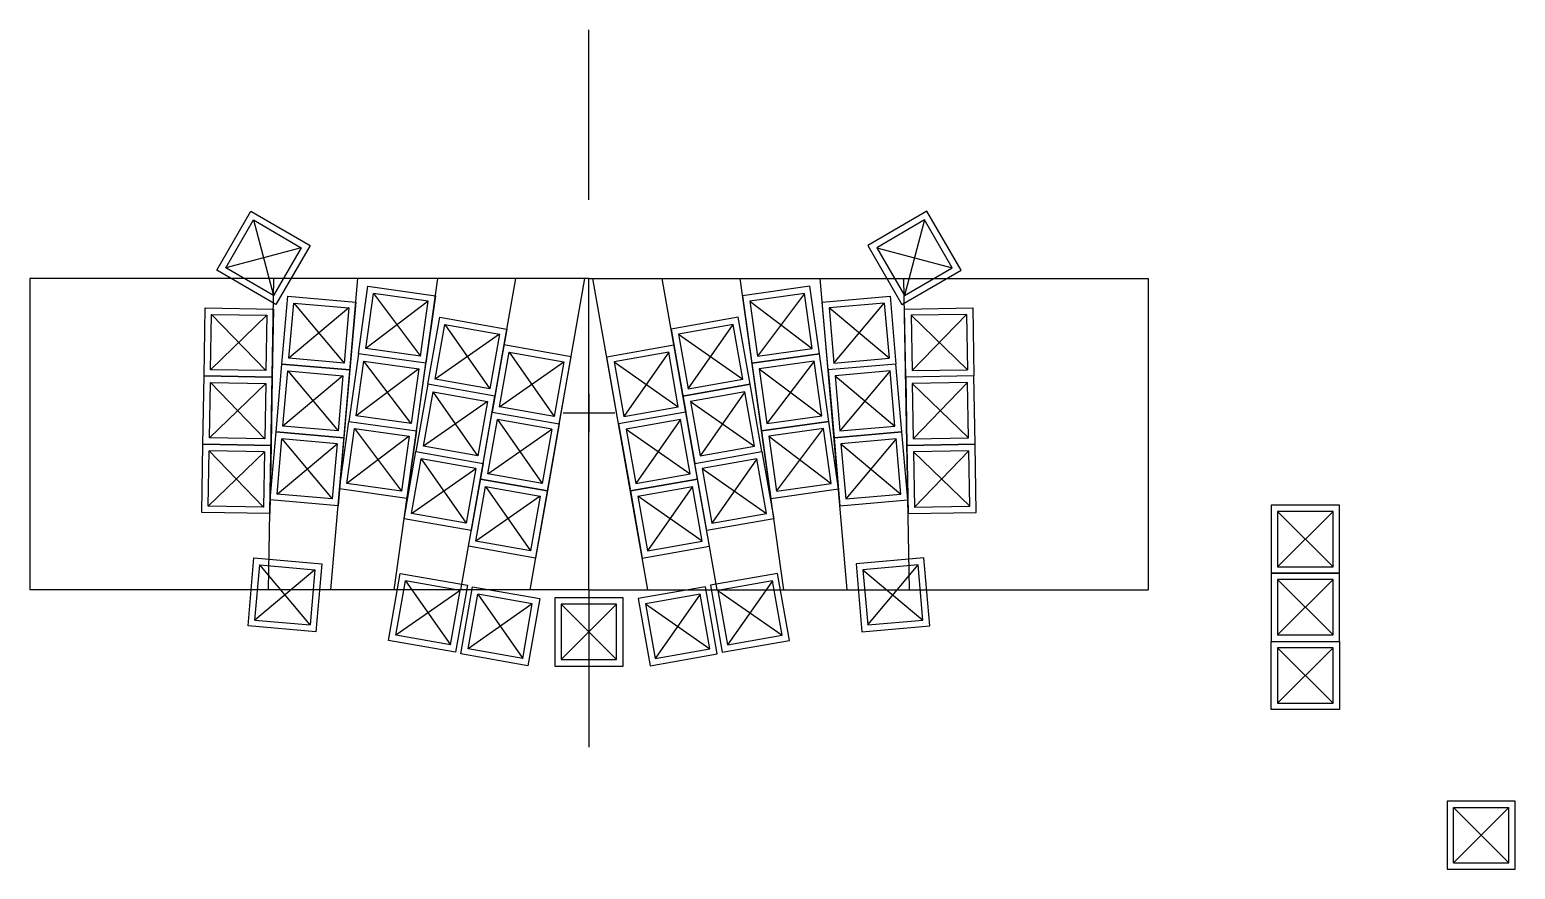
# Model space of a CAD drawing. Header units: millimetres. Extents: x -139 to 231, y -70 to 140.
import ezdxf

# ---------------------------------------------------------------- set-up
doc = ezdxf.new("R2010")
doc.units = ezdxf.units.MM
doc.layers.get('0').update_dxf_attribs({"linetype": 'CONTINUOUS'})

msp = doc.modelspace()

# ---------------------------------------------------------------- linework, layer by layer
for p, q in [((0, 97.17), (0, 139.61)), ((-83.69, 92.18), (-78.64, 73.33)), ((83.69, 92.18), (78.64, 73.33)), ((-71.74, 85.28), (-78.64, 73.33)), ((71.74, 85.28), (90.59, 80.23)), ((-78.64, 73.33), (-90.59, 80.23)), ((0, 77.63), (-139.46, 77.63)), ((-139.46, 77.63), (-139.46, 0)), ((-79.91, 0), (-78.55, 77.63)), ((-64.41, 0), (-57.62, 77.63)), ((-48.58, 0), (-37.67, 77.63)), ((-31.95, 0), (-18.26, 77.63)), ((-14.69, 0), (-1, 77.63)), ((0, 0), (0, 77.63)), ((0, 77.63), (139.46, 77.63)), ((14.69, 0), (1, 77.63)), ((31.95, 0), (18.26, 77.63)), ((48.58, 0), (37.67, 77.63)), ((64.41, 0), (57.62, 77.63)), ((79.91, 0), (78.55, 77.63)), ((139.46, 77.63), (139.46, 0)), ((-73.62, 71.47), (-61.07, 56.52)), ((-55.67, 60.17), (-53.75, 73.84)), ((-40.09, 71.92), (-55.67, 60.17)), ((40.09, 71.92), (55.67, 60.17)), ((53.75, 73.84), (42.01, 58.25)), ((73.62, 71.47), (59.87, 70.27)), ((-94.35, 54.86), (-94.11, 68.66)), ((-80.31, 68.42), (-94.35, 54.86)), ((-59.87, 70.27), (-61.07, 56.52)), ((94.11, 68.66), (80.31, 68.42)), ((-22.34, 63.7), (-38.33, 52.51)), ((-35.93, 66.1), (-24.74, 50.11)), ((22.34, 63.7), (38.33, 52.51)), ((38.33, 52.51), (35.93, 66.1)), ((-42.01, 58.25), (-55.67, 60.17)), ((-61.07, 56.52), (-74.82, 57.73)), ((-58.04, 43.34), (-56.12, 57)), ((-22.28, 45.61), (-19.89, 59.2)), ((-19.89, 59.2), (-8.69, 43.22)), ((-19.89, 59.2), (-6.3, 56.81)), ((19.89, 59.2), (6.3, 56.81)), ((6.3, 56.81), (22.28, 45.61)), ((6.3, 56.81), (8.69, 43.22)), ((56.12, 57), (42.45, 55.08)), ((61.07, 56.52), (74.82, 57.73)), ((-80.56, 54.62), (-94.35, 54.86)), ((-75.1, 54.54), (-62.55, 39.59)), ((-61.35, 53.34), (-62.55, 39.59)), ((-42.45, 55.08), (-58.04, 43.34)), ((24.74, 50.11), (38.33, 52.51)), ((42.45, 55.08), (44.37, 41.42)), ((42.45, 55.08), (58.04, 43.34)), ((61.35, 53.34), (76.3, 40.79)), ((75.1, 54.54), (62.55, 39.59)), ((80.56, 54.62), (94.35, 54.86)), ((-80.61, 51.42), (-94.65, 37.86)), ((-94.41, 51.66), (-80.85, 37.62)), ((-41.28, 35.76), (-38.89, 49.35)), ((0, 48.82), (0, 39.25)), ((38.89, 49.35), (27.69, 33.37)), ((80.61, 51.42), (94.65, 37.86)), ((94.41, 51.66), (80.85, 37.62)), ((-25.3, 46.96), (-41.28, 35.76)), ((25.3, 46.96), (27.69, 33.37)), ((-62.55, 39.59), (-76.3, 40.79)), ((-44.37, 41.42), (-58.04, 43.34)), ((-25.24, 28.87), (-22.84, 42.46)), ((6.41, 44.04), (-6.41, 44.04)), ((22.84, 42.46), (11.65, 26.47)), ((-77.78, 23.86), (-76.58, 37.6)), ((-44.82, 38.25), (-60.41, 26.5)), ((-58.49, 40.17), (-46.74, 24.58)), ((-9.25, 40.06), (-11.65, 26.47)), ((9.25, 40.06), (11.65, 26.47)), ((44.82, 38.25), (60.41, 26.5)), ((60.41, 26.5), (58.49, 40.17)), ((76.58, 37.6), (62.83, 36.4)), ((-94.95, 20.87), (-94.71, 34.66)), ((-80.91, 34.42), (-81.15, 20.62)), ((-62.83, 36.4), (-64.04, 22.65)), ((-27.69, 33.37), (-41.28, 35.76)), ((27.69, 33.37), (41.28, 35.76)), ((62.83, 36.4), (77.78, 23.86)), ((62.83, 36.4), (64.04, 22.65)), ((94.71, 34.66), (80.91, 34.42)), ((80.91, 34.42), (94.95, 20.87)), ((80.91, 34.42), (81.15, 20.62)), ((-44.23, 19.02), (-41.84, 32.61)), ((-28.25, 30.22), (-30.64, 16.63)), ((41.84, 32.61), (28.25, 30.22)), ((28.25, 30.22), (30.64, 16.63)), ((28.25, 30.22), (44.23, 19.02)), ((11.65, 26.47), (25.24, 28.87)), ((46.74, 24.58), (60.41, 26.5)), ((-25.79, 25.72), (-14.6, 9.73)), ((-12.2, 23.32), (-14.6, 9.73)), ((12.2, 23.32), (14.6, 9.73)), ((28.19, 12.13), (25.79, 25.72)), ((171.73, 19.52), (185.53, 5.72)), ((185.53, 19.52), (171.73, 19.52)), ((171.73, 19.52), (171.73, 5.72)), ((-14.6, 9.73), (-28.19, 12.13)), ((-83.28, -7.57), (-82.08, 6.18)), ((-68.33, 4.98), (-69.54, -8.77)), ((68.33, 4.98), (83.28, -7.57)), ((83.28, -7.57), (82.08, 6.18)), ((0, 0), (-139.46, 0)), ((-48.14, -11.35), (-45.74, 2.24)), ((0, 0), (139.46, 0)), ((0, 0), (0, -10.53)), ((45.74, 2.24), (34.55, -13.75)), ((171.73, 2.52), (171.73, -11.28)), ((185.53, 2.52), (171.73, -11.28)), ((-32.15, -0.16), (-48.14, -11.35)), ((-30.12, -14.72), (-27.72, -1.13)), ((-14.13, -3.52), (-30.12, -14.72)), ((6.9, -3.63), (-6.9, -3.63)), ((-6.9, -3.63), (6.9, -17.43)), ((-6.9, -3.63), (-6.9, -17.43)), ((14.13, -3.52), (30.12, -14.72)), ((27.72, -1.13), (16.53, -17.11)), ((32.15, -0.16), (34.55, -13.75)), ((0, -10.53), (0, -39.24)), ((69.54, -8.77), (83.28, -7.57)), ((-34.55, -13.75), (-48.14, -11.35)), ((-16.53, -17.11), (-30.12, -14.72)), ((34.55, -13.75), (48.14, -11.35)), ((171.73, -11.28), (185.53, -11.28)), ((185.53, -14.48), (171.73, -28.28)), ((171.73, -14.48), (185.53, -28.28)), ((215.58, -54.29), (229.38, -68.09)), ((229.38, -68.09), (229.38, -54.29)), ((215.58, -68.09), (229.38, -68.09))]:
    msp.add_line(p, q)
for points in [[(-92.78, 79.64), (-84.28, 94.36), (-69.55, 85.86), (-78.05, 71.14)], [(78.05, 71.14), (92.78, 79.64), (84.28, 94.36), (69.55, 85.86)], [(-90.59, 80.23), (-83.69, 92.18), (-71.74, 85.28)], [(83.69, 92.18), (71.74, 85.28), (78.64, 73.33), (90.59, 80.23)], [(-55.11, 75.65), (-38.28, 73.28), (-40.65, 56.45), (-57.48, 58.81)], [(43.01, 39.61), (59.85, 41.98), (57.48, 58.81), (40.65, 56.45), (57.48, 58.81), (55.11, 75.65), (38.28, 73.28), (40.65, 56.45)], [(-76.55, 56.27), (-75.07, 73.21), (-58.14, 71.73), (-59.62, 54.79)], [(-74.82, 57.73), (-73.62, 71.47), (-59.87, 70.27)], [(-53.75, 73.84), (-42.01, 58.25), (-40.09, 71.92)], [(42.01, 58.25), (55.67, 60.17), (53.75, 73.84), (40.09, 71.92)], [(61.1, 37.86), (78.04, 39.34), (76.55, 56.27), (59.62, 54.79), (58.14, 71.73), (75.07, 73.21), (76.55, 56.27), (59.62, 54.79)], [(59.87, 70.27), (61.07, 56.52), (73.62, 71.47), (74.82, 57.73)], [(-95.98, 53.29), (-95.68, 70.29), (-78.69, 69.99), (-78.98, 52.99)], [(-80.31, 68.42), (-80.56, 54.62), (-94.11, 68.66)], [(-43.14, 34.47), (-26.39, 31.51), (-23.44, 48.26), (-40.18, 51.21), (-37.23, 67.95), (-20.49, 65), (-23.44, 48.26), (-40.18, 51.21), (-43.14, 34.47), (-26.39, 31.51), (-29.35, 14.77), (-46.09, 17.72)], [(40.18, 51.21), (37.23, 67.95), (20.49, 65), (23.44, 48.26)], [(79.28, 35.99), (96.28, 36.29), (95.98, 53.29), (78.98, 52.99), (78.69, 69.99), (95.68, 70.29), (95.98, 53.29), (78.98, 52.99)], [(80.31, 68.42), (80.56, 54.62), (94.11, 68.66), (94.35, 54.86)], [(-24.74, 50.11), (-38.33, 52.51), (-35.93, 66.1), (-22.34, 63.7)], [(22.34, 63.7), (24.74, 50.11), (35.93, 66.1)], [(-27.09, 27.57), (-24.14, 44.31), (-7.4, 41.36), (-4.44, 58.1), (-21.19, 61.06), (-24.14, 44.31), (-7.4, 41.36), (-10.35, 24.62), (-13.3, 7.88), (-30.04, 10.83), (-27.09, 27.57), (-10.35, 24.62)], [(30.04, 10.83), (27.09, 27.57), (10.35, 24.62), (27.09, 27.57), (24.14, 44.31), (7.4, 41.36), (4.44, 58.1), (21.19, 61.06), (24.14, 44.31), (7.4, 41.36), (10.35, 24.62), (13.3, 7.88)], [(-76.55, 56.27), (-59.62, 54.79), (-61.1, 37.86), (-78.04, 39.34)], [(-45.38, 22.78), (-62.21, 25.14), (-59.85, 41.98), (-43.01, 39.61), (-40.65, 56.45), (-57.48, 58.81), (-59.85, 41.98), (-43.01, 39.61)], [(-56.12, 57), (-42.45, 55.08), (-44.37, 41.42)], [(-6.3, 56.81), (-8.69, 43.22), (-22.28, 45.61)], [(8.69, 43.22), (22.28, 45.61), (19.89, 59.2)], [(58.04, 43.34), (56.12, 57), (44.37, 41.42)], [(-79.28, 35.99), (-96.28, 36.29), (-95.98, 53.29), (-78.98, 52.99)], [(-75.1, 54.54), (-61.35, 53.34), (-76.3, 40.79)], [(62.55, 39.59), (76.3, 40.79), (75.1, 54.54), (61.35, 53.34)], [(-80.85, 37.62), (-94.65, 37.86), (-94.41, 51.66), (-80.61, 51.42)], [(-25.3, 46.96), (-27.69, 33.37), (-38.89, 49.35)], [(23.44, 48.26), (26.39, 31.51), (43.14, 34.47), (46.09, 17.72), (29.35, 14.77), (26.39, 31.51), (43.14, 34.47), (40.18, 51.21)], [(41.28, 35.76), (38.89, 49.35), (25.3, 46.96)], [(80.85, 37.62), (94.65, 37.86), (94.41, 51.66), (80.61, 51.42)], [(-11.65, 26.47), (-25.24, 28.87), (-9.25, 40.06), (-22.84, 42.46)], [(9.25, 40.06), (25.24, 28.87), (22.84, 42.46)], [(62.21, 25.14), (59.85, 41.98), (43.01, 39.61), (45.38, 22.78)], [(-61.1, 37.86), (-62.58, 20.92), (-79.52, 22.4), (-78.04, 39.34)], [(-76.58, 37.6), (-64.04, 22.65), (-77.78, 23.86), (-62.83, 36.4)], [(-60.41, 26.5), (-58.49, 40.17), (-44.82, 38.25), (-46.74, 24.58)], [(44.82, 38.25), (46.74, 24.58), (58.49, 40.17)], [(62.58, 20.92), (79.52, 22.4), (78.04, 39.34), (61.1, 37.86)], [(77.78, 23.86), (76.58, 37.6), (64.04, 22.65)], [(-96.28, 36.29), (-79.28, 35.99), (-79.58, 19), (-96.57, 19.29)], [(-81.15, 20.62), (-94.95, 20.87), (-80.91, 34.42), (-94.71, 34.66)], [(79.58, 19), (96.57, 19.29), (96.28, 36.29), (79.28, 35.99)], [(94.95, 20.87), (94.71, 34.66), (81.15, 20.62)], [(-41.84, 32.61), (-30.64, 16.63), (-44.23, 19.02), (-28.25, 30.22)], [(41.84, 32.61), (30.64, 16.63), (44.23, 19.02)], [(-12.2, 23.32), (-28.19, 12.13), (-25.79, 25.72)], [(14.6, 9.73), (28.19, 12.13), (12.2, 23.32), (25.79, 25.72)], [(187.13, 4.12), (170.13, 4.12), (187.13, 4.12), (187.13, 21.12), (170.13, 21.12), (170.13, 4.12), (170.13, -12.88), (187.13, -12.88), (187.13, -29.88), (170.13, -29.88), (170.13, -12.88), (187.13, -12.88)], [(171.73, 5.72), (185.53, 5.72), (185.53, 19.52)], [(-83.54, 7.92), (-66.6, 6.43), (-68.08, -10.5), (-85.02, -9.02)], [(85.02, -9.02), (83.54, 7.92), (66.6, 6.43), (68.08, -10.5)], [(-82.08, 6.18), (-68.33, 4.98), (-83.28, -7.57), (-69.54, -8.77)], [(-33.25, -15.6), (-49.99, -12.65), (-47.04, 4.09), (-30.3, 1.14)], [(49.99, -12.65), (47.04, 4.09), (30.3, 1.14), (33.25, -15.6)], [(82.08, 6.18), (68.33, 4.98), (69.54, -8.77)], [(-45.74, 2.24), (-34.55, -13.75), (-32.15, -0.16)], [(-12.28, -2.22), (-15.23, -18.97), (-31.97, -16.01), (-29.02, 0.73)], [(29.02, 0.73), (12.28, -2.22), (15.23, -18.97), (31.97, -16.01)], [(32.15, -0.16), (48.14, -11.35), (45.74, 2.24)], [(171.73, 2.52), (185.53, -11.28), (185.53, 2.52)], [(-27.72, -1.13), (-16.53, -17.11), (-14.13, -3.52)], [(-8.5, -19.03), (8.5, -19.03), (8.5, -2.03), (-8.5, -2.03)], [(6.9, -17.43), (6.9, -3.63), (-6.9, -17.43)], [(16.53, -17.11), (30.12, -14.72), (27.72, -1.13), (14.13, -3.52)], [(185.53, -28.28), (185.53, -14.48), (171.73, -14.48), (171.73, -28.28)], [(213.98, -69.69), (230.98, -69.69), (230.98, -52.69), (213.98, -52.69)], [(229.38, -54.29), (215.58, -68.09), (215.58, -54.29)]]:
    msp.add_lwpolyline(points, close=True)

doc.saveas('drawing.dxf')
